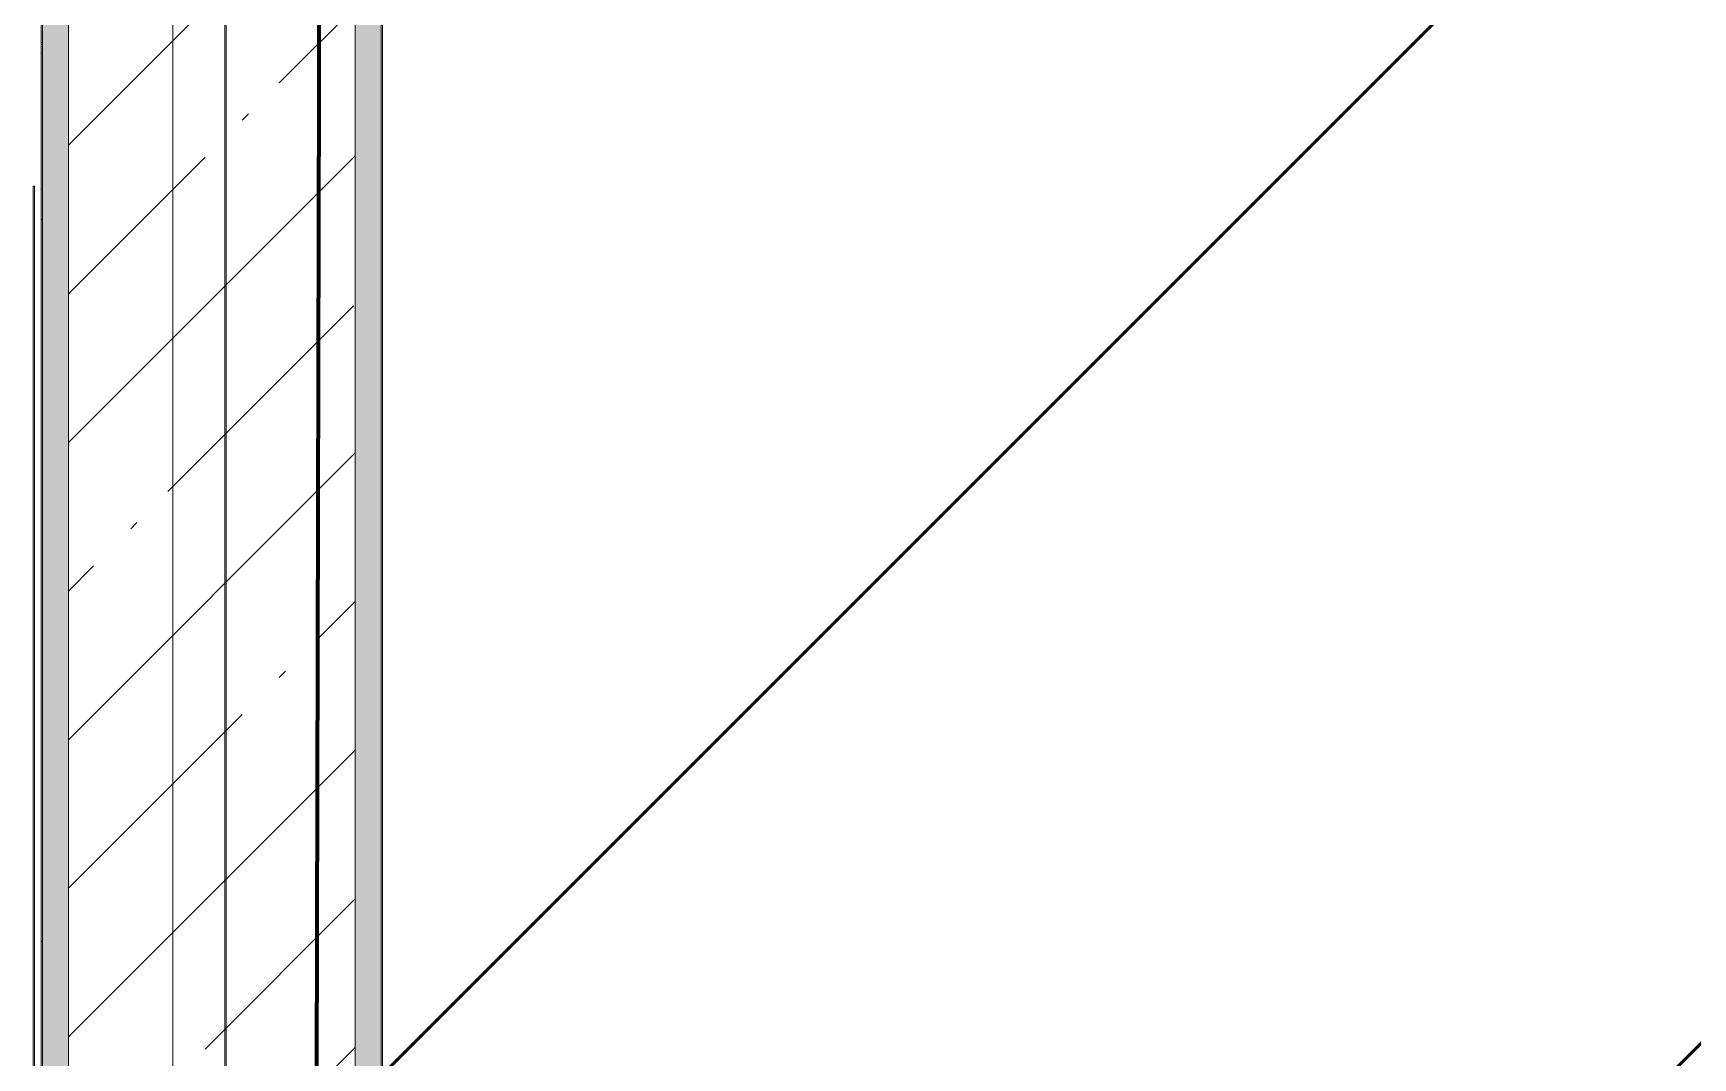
# Model space of a CAD drawing. Header units: millimetres. Extents: x -213547 to 415037, y -3642 to 106956.
# Drawn here: x 107168 to 108441, y 5702 to 6488 of the extents above; entities that cross this region are included whole.
import ezdxf

# ---------------------------------------------------------------- set-up
doc = ezdxf.new("R2010")
doc.units = ezdxf.units.MM
for name, color, linetype, lineweight in [('1)CF2', 3, 'Continuous', 30), ('10)FK4', 3, 'Continuous', 50), ('965 СКБ CF2', 5, 'Continuous', 50), ('A-FLOR', 7, 'Continuous', 9), ('A-GENM-3', 7, 'Continuous', 5), ('A-WALL', 7, 'Continuous', 5), ('I-WALL', 7, 'Continuous', 5), ('Оси', 7, 'Continuous', 9)]:
    doc.layers.add(name, color=color, linetype=linetype, lineweight=lineweight)
doc.layers.add('A-WALL-1', color=9, linetype='Continuous', lineweight=5, true_color=0x808080)
doc.layers.add('A-WALL-FNSH-1', color=9, linetype='Continuous', lineweight=5, true_color=0x808080)
pattern_1 = [(0, (64.7, -136.06), (243.84, 60.96), [20.117, -162.763, 20.117, -162.763, -975.36]), (0, (64.7, -136.06), (243.84, 60.96), [-365.76, 20.117, -345.643, 20.117, -162.763, -426.72]), (0, (64.7, -136.06), (243.84, 60.96), [-914.4, 20.117, -101.803, 20.117, -284.683]), (120, (156.14, -105.58), (-174.71291, 180.691634), [20.117, -162.763, 20.117, -162.763, -975.36]), (120, (156.14, -105.58), (-174.71291, 180.691634), [-365.76, 20.117, -345.643, 20.117, -162.763, -426.72]), (120, (156.14, -105.58), (-174.71291, 180.691634), [-914.4, 20.117, -101.803, 20.117, -284.683]), (240, (186.62, 16.34), (-69.12709, -241.651634), [20.117, -162.763, 20.117, -162.763, -975.36]), (240, (186.62, 16.34), (-69.12709, -241.651634), [-365.76, 20.117, -345.643, 20.117, -162.763, -426.72]), (240, (186.62, 16.34), (-69.12709, -241.651634), [-914.4, 20.117, -101.803, 20.117, -284.683])]

# ---------------------------------------------------------------- blocks, each defined once
blk = doc.blocks.new('Рисунок_горы - Рисунок_горы-31934381-Объем проектирования 1 этажа')
at = {"layer": 'A-GENM-3'}
for p, q in [((107109, 10341.4), (107109, 6202.7)), ((107109, 6596.8), (107109, 6811.8)), ((107109, 6811.8), (107109, 6596.8)), ((107109, 6543.6), (107109, 6262.3)), ((107109, 6203.3), (107109, 6539.8)), ((107109, 6405.5), (107109, 6505.2)), ((107109, 6505.2), (107109, 6405.5)), ((107109, 6323.1), (107109, 6385.4)), ((107109, 6385.4), (107109, 6323.1)), ((107109, 6239.8), (107109, 6301.8)), ((107109, 6301.8), (107109, 6239.8)), ((107109, 6262.3), (107109, 6206.4)), ((107109, 6206.4), (107109, 6203.3)), ((107109, 6203.3), (107109, 6202.7)), ((107109, 6202.7), (107109, 6203.3)), ((107109, 6202.7), (107109, 5509.4)), ((107109, 6066.3), (107109, 6088)), ((107109, 6088), (107109, 6066.3))]:
    blk.add_line(p, q, dxfattribs=at)
for points, knots in [([(107109, 6724.5), (107109, 6724.5), (107109, 6678.8), (107109, 6632.5), (107109, 6587.1)], [0.4375, 0.4375, 0.4375, 0.4375, 0.43750001, 0.5, 0.5, 0.5, 0.5]), ([(107109, 6595.4), (107109, 6595.4), (107109, 6603.7), (107109, 6609.3), (107109, 6612.7)], [0.5, 0.5, 0.5, 0.5, 0.50000001, 0.52808784, 0.52808784, 0.52808784, 0.52808784]), ([(107109, 6596.8), (107109, 6596.8), (107109, 6588.9), (107109, 6585.2), (107109, 6583.8)], [0.345323741, 0.345323741, 0.345323741, 0.345323741, 0.345323751, 0.348091717, 0.348091717, 0.348091717, 0.348091717]), ([(107109, 6427.4), (107109, 6427.4), (107109, 6452), (107109, 6573.2), (107109, 6595.4)], [0.3333333, 0.3333333, 0.3333333, 0.3333333, 0.3333333, 0.5, 0.5, 0.5, 0.5]), ([(107109, 6587.1), (107109, 6587.1), (107109, 6571), (107109, 6574.8), (107109, 6563.8)], [0.352517986, 0.352517986, 0.352517986, 0.352517986, 0.352517996, 0.35971223, 0.35971223, 0.35971223, 0.35971223]), ([(107109, 6563.8), (107109, 6563.8), (107109, 6557), (107109, 6550.7), (107109, 6543.6)], [0.35971223, 0.35971223, 0.35971223, 0.35971223, 0.35971224, 0.366906475, 0.366906475, 0.366906475, 0.366906475]), ([(107109, 6505.2), (107109, 6505.2), (107109, 6516.4), (107109, 6536.9), (107109, 6543.6)], [0.93333333, 0.93333333, 0.93333333, 0.93333333, 0.93333334, 1, 1, 1, 1]), ([(107109, 6543.6), (107109, 6543.6), (107109, 6536.9), (107109, 6516.4), (107109, 6505.2)], [0.366906475, 0.366906475, 0.366906475, 0.366906475, 0.366906485, 0.374100719, 0.374100719, 0.374100719, 0.374100719]), ([(107109, 6539.8), (107109, 6539.8), (107109, 6540.1), (107109, 6540.4), (107109, 6540.8)], [0.4222222222, 0.4222222222, 0.4222222222, 0.4222222222, 0.4222222322, 0.4225676762, 0.4225676762, 0.4225676762, 0.4225676762]), ([(107109, 6385.4), (107109, 6385.4), (107109, 6394.3), (107109, 6394.4), (107109, 6405.5)], [0.86666667, 0.86666667, 0.86666667, 0.86666667, 0.86666668, 0.9, 0.9, 0.9, 0.9]), ([(107109, 6405.5), (107109, 6405.5), (107109, 6394.4), (107109, 6394.3), (107109, 6385.4)], [0.381294964, 0.381294964, 0.381294964, 0.381294964, 0.381294974, 0.388489209, 0.388489209, 0.388489209, 0.388489209]), ([(107109, 6301.8), (107109, 6301.8), (107109, 6311.8), (107109, 6310.3), (107109, 6323.1)], [0.8, 0.8, 0.8, 0.8, 0.80000001, 0.83333333, 0.83333333, 0.83333333, 0.83333333]), ([(107109, 6323.1), (107109, 6323.1), (107109, 6310.3), (107109, 6311.8), (107109, 6301.8)], [0.395683453, 0.395683453, 0.395683453, 0.395683453, 0.395683463, 0.402877698, 0.402877698, 0.402877698, 0.402877698]), ([(107109, 6214.8), (107109, 6214.8), (107109, 6224.1), (107109, 6230.7), (107109, 6239.8)], [0.73333333, 0.73333333, 0.73333333, 0.73333333, 0.73333334, 0.76666667, 0.76666667, 0.76666667, 0.76666667]), ([(107109, 6239.8), (107109, 6239.8), (107109, 6230.7), (107109, 6224.1), (107109, 6214.8)], [0.410071942, 0.410071942, 0.410071942, 0.410071942, 0.410071952, 0.417266187, 0.417266187, 0.417266187, 0.417266187]), ([(107109, 6128.8), (107109, 6128.8), (107109, 6163.6), (107109, 6185.7), (107109, 6214.8)], [0.7, 0.7, 0.7, 0.7, 0.70000001, 0.73333333, 0.73333333, 0.73333333, 0.73333333]), ([(107109, 6214.8), (107109, 6214.8), (107109, 6185.7), (107109, 6163.6), (107109, 6128.8)], [0.417266187, 0.417266187, 0.417266187, 0.417266187, 0.417266197, 0.424460432, 0.424460432, 0.424460432, 0.424460432]), ([(107109, 6108.7), (107109, 6108.7), (107109, 6116.6), (107109, 6118.9), (107109, 6128.8)], [0.66666667, 0.66666667, 0.66666667, 0.66666667, 0.66666668, 0.7, 0.7, 0.7, 0.7]), ([(107109, 6128.8), (107109, 6128.8), (107109, 6118.9), (107109, 6116.6), (107109, 6108.7)], [0.424460432, 0.424460432, 0.424460432, 0.424460432, 0.424460442, 0.431654676, 0.431654676, 0.431654676, 0.431654676]), ([(107109, 6088), (107109, 6088), (107109, 6096.9), (107109, 6100.1), (107109, 6108.7)], [0.63333333, 0.63333333, 0.63333333, 0.63333333, 0.63333334, 0.66666667, 0.66666667, 0.66666667, 0.66666667]), ([(107109, 6108.7), (107109, 6108.7), (107109, 6100.1), (107109, 6096.9), (107109, 6088)], [0.431654676, 0.431654676, 0.431654676, 0.431654676, 0.431654686, 0.438848921, 0.438848921, 0.438848921, 0.438848921])]:
    blk.add_open_spline(points, degree=3, knots=knots, dxfattribs=at)
for points in [[(107109, 6623.4), (107109, 6623.7), (107109, 6624.1), (107109, 6624.5)], [(107109, 6623.2), (107109, 6623.3), (107109, 6623.3), (107109, 6623.4)], [(107109, 6621.3), (107109, 6621.9), (107109, 6622.6), (107109, 6623.2)], [(107109, 6620.2), (107109, 6620.6), (107109, 6620.9), (107109, 6621.3)], [(107109, 6620), (107109, 6620.1), (107109, 6620.2), (107109, 6620.2)], [(107109, 6619.8), (107109, 6619.9), (107109, 6619.9), (107109, 6620)], [(107109, 6619.7), (107109, 6619.7), (107109, 6619.8), (107109, 6619.8)], [(107109, 6619.4), (107109, 6619.5), (107109, 6619.6), (107109, 6619.7)], [(107109, 6616), (107109, 6617.1), (107109, 6618.3), (107109, 6619.4)], [(107109, 6615.8), (107109, 6615.9), (107109, 6615.9), (107109, 6616)], [(107109, 6615.7), (107109, 6615.7), (107109, 6615.8), (107109, 6615.8)], [(107109, 6615.6), (107109, 6615.6), (107109, 6615.7), (107109, 6615.7)], [(107109, 6615.5), (107109, 6615.5), (107109, 6615.6), (107109, 6615.6)], [(107109, 6615.3), (107109, 6615.4), (107109, 6615.4), (107109, 6615.5)], [(107109, 6615.2), (107109, 6615.2), (107109, 6615.3), (107109, 6615.3)], [(107109, 6615), (107109, 6615.1), (107109, 6615.1), (107109, 6615.2)], [(107109, 6614.9), (107109, 6614.9), (107109, 6615), (107109, 6615)], [(107109, 6614.7), (107109, 6614.7), (107109, 6614.8), (107109, 6614.9)], [(107109, 6614.4), (107109, 6614.5), (107109, 6614.6), (107109, 6614.7)], [(107109, 6614.2), (107109, 6614.3), (107109, 6614.3), (107109, 6614.4)], [(107109, 6613.6), (107109, 6613.8), (107109, 6614), (107109, 6614.2)], [(107109, 6613.1), (107109, 6613.2), (107109, 6613.4), (107109, 6613.6)], [(107109, 6612), (107109, 6612.3), (107109, 6612.7), (107109, 6613.1)], [(107109, 6611.9), (107109, 6611.9), (107109, 6611.9), (107109, 6612)], [(107109, 6611.8), (107109, 6611.9), (107109, 6611.9), (107109, 6611.9)], [(107109, 6611.8), (107109, 6611.8), (107109, 6611.8), (107109, 6611.8)], [(107109, 6611.7), (107109, 6611.7), (107109, 6611.7), (107109, 6611.8)], [(107109, 6611.6), (107109, 6611.6), (107109, 6611.7), (107109, 6611.7)], [(107109, 6611.5), (107109, 6611.6), (107109, 6611.6), (107109, 6611.6)], [(107109, 6611.5), (107109, 6600.9), (107109, 6575.5), (107109, 6549)], [(107109, 6611.5), (107109, 6611.5), (107109, 6611.5), (107109, 6611.5)], [(107109, 6611.4), (107109, 6611.4), (107109, 6611.4), (107109, 6611.5)], [(107109, 6611.3), (107109, 6611.3), (107109, 6611.4), (107109, 6611.4)], [(107109, 6611.2), (107109, 6611.3), (107109, 6611.3), (107109, 6611.3)], [(107109, 6611.2), (107109, 6611.2), (107109, 6611.2), (107109, 6611.2)], [(107109, 6611.1), (107109, 6611.1), (107109, 6611.2), (107109, 6611.2)], [(107109, 6611), (107109, 6611.1), (107109, 6611.1), (107109, 6611.1)], [(107109, 6602.9), (107109, 6605.6), (107109, 6608.3), (107109, 6611)], [(107109, 6602.8), (107109, 6602.8), (107109, 6602.9), (107109, 6602.9)], [(107109, 6602.6), (107109, 6602.7), (107109, 6602.7), (107109, 6602.8)], [(107109, 6602.5), (107109, 6602.6), (107109, 6602.6), (107109, 6602.6)], [(107109, 6602.4), (107109, 6602.5), (107109, 6602.5), (107109, 6602.5)], [(107109, 6602.3), (107109, 6602.3), (107109, 6602.4), (107109, 6602.4)], [(107109, 6602.1), (107109, 6602.1), (107109, 6602.2), (107109, 6602.3)], [(107109, 6601.8), (107109, 6601.9), (107109, 6602), (107109, 6602.1)], [(107109, 6601.6), (107109, 6601.7), (107109, 6601.8), (107109, 6601.8)], [(107109, 6601.4), (107109, 6601.4), (107109, 6601.5), (107109, 6601.6)], [(107109, 6601.2), (107109, 6601.3), (107109, 6601.3), (107109, 6601.4)], [(107109, 6600.5), (107109, 6600.7), (107109, 6601), (107109, 6601.2)], [(107109, 6600.2), (107109, 6600.3), (107109, 6600.4), (107109, 6600.5)], [(107109, 6600.1), (107109, 6600.1), (107109, 6600.2), (107109, 6600.2)], [(107109, 6599.1), (107109, 6599.4), (107109, 6599.8), (107109, 6600.1)], [(107109, 6598.9), (107109, 6599), (107109, 6599), (107109, 6599.1)], [(107109, 6598.7), (107109, 6598.8), (107109, 6598.8), (107109, 6598.9)], [(107109, 6596.1), (107109, 6597), (107109, 6597.8), (107109, 6598.7)], [(107109, 6583.8), (107109, 6585.2), (107109, 6588.9), (107109, 6596.8)], [(107109, 6595.1), (107109, 6595.5), (107109, 6595.8), (107109, 6596.1)], [(107109, 6594.9), (107109, 6595), (107109, 6595.1), (107109, 6595.1)], [(107109, 6594.7), (107109, 6594.8), (107109, 6594.9), (107109, 6594.9)], [(107109, 6594.6), (107109, 6594.6), (107109, 6594.7), (107109, 6594.7)], [(107109, 6594.4), (107109, 6594.5), (107109, 6594.5), (107109, 6594.6)], [(107109, 6591.2), (107109, 6592.3), (107109, 6593.3), (107109, 6594.4)], [(107109, 6591.1), (107109, 6591.1), (107109, 6591.2), (107109, 6591.2)], [(107109, 6591), (107109, 6591), (107109, 6591.1), (107109, 6591.1)], [(107109, 6590.9), (107109, 6590.9), (107109, 6590.9), (107109, 6591)], [(107109, 6590.8), (107109, 6590.8), (107109, 6590.9), (107109, 6590.9)], [(107109, 6590.6), (107109, 6590.7), (107109, 6590.7), (107109, 6590.8)], [(107109, 6590.5), (107109, 6590.5), (107109, 6590.6), (107109, 6590.6)], [(107109, 6590.4), (107109, 6590.4), (107109, 6590.5), (107109, 6590.5)], [(107109, 6590.2), (107109, 6590.3), (107109, 6590.3), (107109, 6590.4)], [(107109, 6590), (107109, 6590.1), (107109, 6590.2), (107109, 6590.2)], [(107109, 6589.8), (107109, 6589.9), (107109, 6590), (107109, 6590)], [(107109, 6589.6), (107109, 6589.7), (107109, 6589.7), (107109, 6589.8)], [(107109, 6589.1), (107109, 6589.2), (107109, 6589.4), (107109, 6589.6)], [(107109, 6588.4), (107109, 6588.6), (107109, 6588.8), (107109, 6589.1)], [(107109, 6588.3), (107109, 6588.3), (107109, 6588.4), (107109, 6588.4)], [(107109, 6588.3), (107109, 6588.3), (107109, 6588.3), (107109, 6588.3)], [(107109, 6587.1), (107109, 6587.5), (107109, 6587.9), (107109, 6588.3)], [(107109, 6587), (107109, 6587), (107109, 6587.1), (107109, 6587.1)], [(107109, 6587), (107109, 6587), (107109, 6587), (107109, 6587)], [(107109, 6586.9), (107109, 6586.9), (107109, 6586.9), (107109, 6587)], [(107109, 6586.8), (107109, 6586.8), (107109, 6586.9), (107109, 6586.9)], [(107109, 6586.8), (107109, 6586.8), (107109, 6586.8), (107109, 6586.8)], [(107109, 6586.7), (107109, 6586.7), (107109, 6586.7), (107109, 6586.8)], [(107109, 6586.6), (107109, 6586.7), (107109, 6586.7), (107109, 6586.7)], [(107109, 6586.6), (107109, 6586.6), (107109, 6586.6), (107109, 6586.6)], [(107109, 6586.5), (107109, 6586.5), (107109, 6586.5), (107109, 6586.6)], [(107109, 6586.4), (107109, 6586.5), (107109, 6586.5), (107109, 6586.5)], [(107109, 6586.4), (107109, 6586.4), (107109, 6586.4), (107109, 6586.4)], [(107109, 6586.3), (107109, 6586.3), (107109, 6586.4), (107109, 6586.4)], [(107109, 6586.2), (107109, 6586.3), (107109, 6586.3), (107109, 6586.3)], [(107109, 6586.2), (107109, 6586.2), (107109, 6586.2), (107109, 6586.2)], [(107109, 6586.1), (107109, 6586.1), (107109, 6586.2), (107109, 6586.2)], [(107109, 6586.1), (107109, 6586.1), (107109, 6586.1), (107109, 6586.1)], [(107109, 6586), (107109, 6586), (107109, 6586), (107109, 6586.1)], [(107109, 6585.9), (107109, 6585.9), (107109, 6586), (107109, 6586)], [(107109, 6585), (107109, 6585.4), (107109, 6585.7), (107109, 6586)], [(107109, 6585.9), (107109, 6585.9), (107109, 6585.9), (107109, 6585.9)], [(107109, 6585.8), (107109, 6585.8), (107109, 6585.8), (107109, 6585.9)], [(107109, 6585.7), (107109, 6585.7), (107109, 6585.8), (107109, 6585.8)], [(107109, 6585.7), (107109, 6585.6), (107109, 6585.4), (107109, 6585.3)], [(107109, 6585.7), (107109, 6585.7), (107109, 6585.7), (107109, 6585.7)], [(107109, 6585.6), (107109, 6585.6), (107109, 6585.6), (107109, 6585.7)], [(107109, 6585.5), (107109, 6585.6), (107109, 6585.6), (107109, 6585.6)], [(107109, 6585.5), (107109, 6585.5), (107109, 6585.5), (107109, 6585.5)], [(107109, 6585.4), (107109, 6585.4), (107109, 6585.4), (107109, 6585.5)], [(107109, 6585.3), (107109, 6585.4), (107109, 6585.4), (107109, 6585.4)], [(107109, 6585.3), (107109, 6585.3), (107109, 6585.3), (107109, 6585.3)], [(107109, 6585.2), (107109, 6585.2), (107109, 6585.3), (107109, 6585.3)], [(107109, 6585.1), (107109, 6585.2), (107109, 6585.2), (107109, 6585.2)], [(107109, 6585.1), (107109, 6585.1), (107109, 6585.1), (107109, 6585.1)], [(107109, 6569.6), (107109, 6574.4), (107109, 6579.6), (107109, 6585.1)], [(107109, 6569.4), (107109, 6569.5), (107109, 6569.5), (107109, 6569.6)], [(107109, 6569.3), (107109, 6569.4), (107109, 6569.4), (107109, 6569.4)], [(107109, 6569.3), (107109, 6569.3), (107109, 6569.3), (107109, 6569.3)], [(107109, 6569.2), (107109, 6569.2), (107109, 6569.2), (107109, 6569.3)], [(107109, 6569.1), (107109, 6569.1), (107109, 6569.1), (107109, 6569.2)], [(107109, 6568.9), (107109, 6568.9), (107109, 6569), (107109, 6569.1)], [(107109, 6568.7), (107109, 6568.8), (107109, 6568.8), (107109, 6568.9)], [(107109, 6568.5), (107109, 6568.6), (107109, 6568.6), (107109, 6568.7)], [(107109, 6568.3), (107109, 6568.4), (107109, 6568.4), (107109, 6568.5)], [(107109, 6568.2), (107109, 6568.3), (107109, 6568.3), (107109, 6568.3)], [(107109, 6567.7), (107109, 6567.9), (107109, 6568), (107109, 6568.2)], [(107109, 6567.5), (107109, 6567.5), (107109, 6567.6), (107109, 6567.7)], [(107109, 6567.4), (107109, 6567.4), (107109, 6567.4), (107109, 6567.5)], [(107109, 6566.5), (107109, 6566.8), (107109, 6567.1), (107109, 6567.4)], [(107109, 6566.4), (107109, 6566.5), (107109, 6566.5), (107109, 6566.5)], [(107109, 6566.3), (107109, 6566.3), (107109, 6566.4), (107109, 6566.4)], [(107109, 6564.3), (107109, 6564.9), (107109, 6565.6), (107109, 6566.3)], [(107109, 6563.5), (107109, 6563.8), (107109, 6564), (107109, 6564.3)], [(107109, 6563.4), (107109, 6563.5), (107109, 6563.5), (107109, 6563.5)], [(107109, 6563.4), (107109, 6563.4), (107109, 6563.4), (107109, 6563.4)], [(107109, 6563.2), (107109, 6563.3), (107109, 6563.3), (107109, 6563.4)], [(107109, 6563.1), (107109, 6563.2), (107109, 6563.2), (107109, 6563.2)], [(107109, 6563), (107109, 6563), (107109, 6563.1), (107109, 6563.1)], [(107109, 6562.9), (107109, 6562.9), (107109, 6563), (107109, 6563)], [(107109, 6560.6), (107109, 6561.4), (107109, 6562.1), (107109, 6562.9)], [(107109, 6560.5), (107109, 6560.6), (107109, 6560.6), (107109, 6560.6)], [(107109, 6560.4), (107109, 6560.5), (107109, 6560.5), (107109, 6560.5)], [(107109, 6560.4), (107109, 6560.4), (107109, 6560.4), (107109, 6560.4)], [(107109, 6560.3), (107109, 6560.3), (107109, 6560.4), (107109, 6560.4)], [(107109, 6560.2), (107109, 6560.2), (107109, 6560.3), (107109, 6560.3)], [(107109, 6560.1), (107109, 6560.1), (107109, 6560.2), (107109, 6560.2)], [(107109, 6560), (107109, 6560), (107109, 6560.1), (107109, 6560.1)], [(107109, 6559.9), (107109, 6559.9), (107109, 6560), (107109, 6560)], [(107109, 6559.8), (107109, 6559.8), (107109, 6559.8), (107109, 6559.9)], [(107109, 6559.7), (107109, 6559.7), (107109, 6559.7), (107109, 6559.8)], [(107109, 6559.6), (107109, 6559.6), (107109, 6559.7), (107109, 6559.7)], [(107109, 6559.6), (107109, 6559.6), (107109, 6559.6), (107109, 6559.6)], [(107109, 6559.5), (107109, 6559.5), (107109, 6559.5), (107109, 6559.6)], [(107109, 6559), (107109, 6559.2), (107109, 6559.3), (107109, 6559.5)], [(107109, 6558.6), (107109, 6558.7), (107109, 6558.9), (107109, 6559)], [(107109, 6558.5), (107109, 6558.5), (107109, 6558.5), (107109, 6558.6)], [(107109, 6558.5), (107109, 6558.5), (107109, 6558.5), (107109, 6558.5)], [(107109, 6557.6), (107109, 6557.9), (107109, 6558.2), (107109, 6558.5)], [(107109, 6557.6), (107109, 6557.6), (107109, 6557.6), (107109, 6557.6)], [(107109, 6557.5), (107109, 6557.5), (107109, 6557.6), (107109, 6557.6)], [(107109, 6557.5), (107109, 6557.5), (107109, 6557.5), (107109, 6557.5)], [(107109, 6557.4), (107109, 6557.5), (107109, 6557.5), (107109, 6557.5)], [(107109, 6557.4), (107109, 6557.4), (107109, 6557.4), (107109, 6557.4)], [(107109, 6557.3), (107109, 6557.4), (107109, 6557.4), (107109, 6557.4)], [(107109, 6557.3), (107109, 6557.3), (107109, 6557.3), (107109, 6557.3)], [(107109, 6557.3), (107109, 6557.3), (107109, 6557.3), (107109, 6557.3)], [(107109, 6557.2), (107109, 6557.2), (107109, 6557.2), (107109, 6557.3)], [(107109, 6557.2), (107109, 6557.2), (107109, 6557.2), (107109, 6557.2)], [(107109, 6557.1), (107109, 6557.1), (107109, 6557.2), (107109, 6557.2)], [(107109, 6557.1), (107109, 6557.1), (107109, 6557.1), (107109, 6557.1)], [(107109, 6557), (107109, 6557), (107109, 6557.1), (107109, 6557.1)], [(107109, 6557), (107109, 6557), (107109, 6557), (107109, 6557)], [(107109, 6556.9), (107109, 6557), (107109, 6557), (107109, 6557)], [(107109, 6556.9), (107109, 6556.9), (107109, 6556.9), (107109, 6556.9)], [(107109, 6556.8), (107109, 6556.9), (107109, 6556.9), (107109, 6556.9)], [(107109, 6556.8), (107109, 6556.8), (107109, 6556.8), (107109, 6556.8)], [(107109, 6556.8), (107109, 6556.8), (107109, 6556.8), (107109, 6556.8)], [(107109, 6556.7), (107109, 6556.7), (107109, 6556.7), (107109, 6556.8)], [(107109, 6556.7), (107109, 6556.7), (107109, 6556.7), (107109, 6556.7)], [(107109, 6556.6), (107109, 6556.6), (107109, 6556.6), (107109, 6556.7)], [(107109, 6556.6), (107109, 6556.6), (107109, 6556.6), (107109, 6556.6)], [(107109, 6556.5), (107109, 6556.5), (107109, 6556.6), (107109, 6556.6)], [(107109, 6556.5), (107109, 6556.5), (107109, 6556.5), (107109, 6556.5)], [(107109, 6556.4), (107109, 6556.5), (107109, 6556.5), (107109, 6556.5)], [(107109, 6556.4), (107109, 6556.4), (107109, 6556.4), (107109, 6556.4)], [(107109, 6556.3), (107109, 6556.4), (107109, 6556.4), (107109, 6556.4)], [(107109, 6556.3), (107109, 6556.3), (107109, 6556.3), (107109, 6556.3)], [(107109, 6556.3), (107109, 6556.3), (107109, 6556.3), (107109, 6556.3)], [(107109, 6556.2), (107109, 6556.2), (107109, 6556.2), (107109, 6556.3)], [(107109, 6546.3), (107109, 6549), (107109, 6552.4), (107109, 6556.2)], [(107109, 6547.8), (107109, 6528.2), (107109, 6494.9), (107109, 6447.3)], [(107109, 6546.2), (107109, 6546.2), (107109, 6546.3), (107109, 6546.3)], [(107109, 6546.2), (107109, 6546.2), (107109, 6546.2), (107109, 6546.2)], [(107109, 6546.1), (107109, 6546.1), (107109, 6546.1), (107109, 6546.2)], [(107109, 6546.1), (107109, 6546.1), (107109, 6546.1), (107109, 6546.1)], [(107109, 6546), (107109, 6546), (107109, 6546), (107109, 6546.1)], [(107109, 6545.9), (107109, 6545.9), (107109, 6546), (107109, 6546)], [(107109, 6545.8), (107109, 6545.8), (107109, 6545.9), (107109, 6545.9)], [(107109, 6545.7), (107109, 6545.7), (107109, 6545.8), (107109, 6545.8)], [(107109, 6545.6), (107109, 6545.6), (107109, 6545.7), (107109, 6545.7)], [(107109, 6545.5), (107109, 6545.6), (107109, 6545.6), (107109, 6545.6)], [(107109, 6542.9), (107109, 6543.7), (107109, 6544.6), (107109, 6545.5)], [(107109, 6541.7), (107109, 6542.1), (107109, 6542.5), (107109, 6542.9)], [(107109, 6542.9), (107109, 6542.9), (107109, 6542.9), (107109, 6542.9)], [(107109, 6541.6), (107109, 6541.6), (107109, 6541.7), (107109, 6541.7)], [(107109, 6541.5), (107109, 6541.5), (107109, 6541.5), (107109, 6541.6)], [(107109, 6541.6), (107109, 6541.6), (107109, 6541.6), (107109, 6541.6)], [(107109, 6541.6), (107109, 6541.6), (107109, 6541.6), (107109, 6541.6)], [(107109, 6541.4), (107109, 6541.4), (107109, 6541.5), (107109, 6541.5)], [(107109, 6541.5), (107109, 6541.5), (107109, 6541.5), (107109, 6541.5)], [(107109, 6541.3), (107109, 6541.3), (107109, 6541.3), (107109, 6541.4)], [(107109, 6541.4), (107109, 6541.4), (107109, 6541.4), (107109, 6541.4)], [(107109, 6541.2), (107109, 6541.2), (107109, 6541.3), (107109, 6541.3)], [(107109, 6541.1), (107109, 6541.1), (107109, 6541.2), (107109, 6541.2)], [(107109, 6541.2), (107109, 6541.2), (107109, 6541.2), (107109, 6541.2)], [(107109, 6540.8), (107109, 6540.9), (107109, 6541), (107109, 6541.1)], [(107109, 6541.1), (107109, 6541.1), (107109, 6541.1), (107109, 6541.1)], [(107109, 6447.3), (107109, 6419.6), (107109, 6401.3), (107109, 6408.3)], [(107109, 6411.5), (107109, 6415.2), (107109, 6421.2), (107109, 6424.9)]]:
    blk.add_open_spline(points, degree=3, dxfattribs=at)

msp = doc.modelspace()

# ---------------------------------------------------------------- hatches: boundary and pattern name
at = {"layer": '1)CF2'}
h = msp.add_hatch(dxfattribs=at)
h.set_pattern_fill('ANSI31', color=256, scale=220)
h.paths.add_polyline_path([(109674, 10121.1), (107396, 10126.4), (107377.5, 16.6), (109655.5, 11.3)])
at = {"layer": '965 СКБ CF2'}
h = msp.add_hatch(dxfattribs=at)
h.set_pattern_fill('ANSI31', color=256, scale=220)
h.paths.add_polyline_path([(109674, 10121.1), (107396, 10126.4), (107377.5, 16.6), (109655.5, 11.3)])
at = {"layer": 'I-WALL'}
h = msp.add_hatch(dxfattribs=at)
h.set_pattern_fill('FP_1', color=256, style=0, pattern_type=2)
h.set_pattern_definition([(45, (64.7, -136.06), (-114.04925, 114.04925), []), (45, (178.75, -136.06), (-114.04925, 114.04925), [201.612, -40.322, 6.706, -33.617])])
h.paths.add_polyline_path([(107414.7, 2263.9), (107414.7, 10243.9), (107194.7, 10263.9), (107194.7, 2263.9), (107414.5, 2263.9)])
h.paths.add_polyline_path([(107414.7, 10243.9), (107414.7, 10463.9), (107194.7, 10463.9), (107194.7, 10263.9)])
h = msp.add_hatch(dxfattribs=at)
h.set_pattern_fill('FP_191', color=256, style=0, pattern_type=2)
h.set_pattern_definition(pattern_1)
h.paths.add_polyline_path([(107194.7, 13.9), (107194.7, 10243.9), (107174.7, 10243.9), (107174.7, 13.9)])
h = msp.add_hatch(dxfattribs=at)
h.set_pattern_fill('FP_191', color=256, style=0, pattern_type=2)
h.set_pattern_definition(pattern_1)
h.paths.add_polyline_path([(107431.7, 2343.9), (107434.7, 2343.9), (107434.7, 10242.9), (107414.7, 10243.9), (107414.7, 2343.9)])

# ---------------------------------------------------------------- linework, layer by layer
at = {"layer": '10)FK4', "flags": 128}
for points in [[(109654.7, 2223.1), (109673.3, 10121.1), (107395.3, 10126.4), (107376.7, 2228.4)], [(109655.5, 2223.1), (109674, 10121.1), (107396, 10126.4), (107377.5, 2228.4)]]:
    msp.add_lwpolyline(points, close=True, dxfattribs=at)
at = {"layer": 'A-FLOR'}
for p, q in [((107174.7, 10243.9), (107174.7, 33.9)), ((107434.7, 2420.9), (107434.7, 10242.9))]:
    msp.add_line(p, q, dxfattribs=at)
at = {"layer": 'A-WALL'}
msp.add_line((107414.7, 2263.9), (107414.7, 10463.9), dxfattribs=at)
at = {"layer": 'A-WALL-1'}
msp.add_line((107194.7, 13.9), (107194.7, 10463.9), dxfattribs=at)
at = {"layer": 'A-WALL-FNSH-1'}
for p, q in [((107314.7, 10253.9), (107314.7, 24.4)), ((107315.7, 24.4), (107315.7, 10253.9)), ((107435.7, 2344.9), (107435.7, 10242.9)), ((107173.7, 6581.8), (107173.7, 6368.7)), ((107168.7, 6371.1), (107167.7, 6371.1)), ((107167.7, 6371.1), (107167.7, 5131.9)), ((107168.7, 5131.9), (107168.7, 6371.1)), ((107173.7, 6368.7), (107174.7, 6368.7))]:
    msp.add_line(p, q, dxfattribs=at)
at = {"layer": 'I-WALL'}
for p, q in [((107174.7, 6481.2), (107173.7, 6481.2)), ((107173.7, 6479.7), (107174.7, 6479.7)), ((107173.7, 6473.1), (107174.7, 6473.1)), ((107173.7, 6345.5), (107174.7, 6345.5)), ((107174.7, 5791.5), (107173.7, 5791.5))]:
    msp.add_line(p, q, dxfattribs=at)
for points, knots in [([(107173.7, 6479.7), (107173.7, 6474.9), (107173.7, 6470.1), (107173.7, 6461.9), (107173.7, 6446.8), (107173.7, 6432.6), (107173.7, 6417.9), (107173.7, 6403.2), (107173.7, 6390), (107173.7, 6374.3), (107173.7, 6358.6), (107173.7, 6348.7), (107173.7, 6337.9), (107173.7, 6340.5), (107173.7, 6359.2), (107173.7, 6397.8), (107173.7, 6425.6), (107173.7, 6452.2), (107173.7, 6455.4), (107173.7, 6467.4), (107173.7, 6476.6), (107173.7, 6484.2), (107173.7, 6486.4), (107173.7, 6480.1)], [-1.570099, -1.570099, -1.570099, -1.570099, -1.541159, -1.501754, -1.446541, -1.382724, -1.319119, -1.257396, -1.183774, -1.104802, -1.027747, -0.955254, -0.896935, -0.833013, -0.751105, -0.652602, -0.534539, -0.451116, -0.365944, -0.289006, -0.185438, -0.086085, 0, 0, 0, 0]), ([(107173.7, 6481.2), (107173.7, 6481.2), (107173.7, 6480.5), (107173.7, 6476.9), (107173.7, 6470.3), (107173.7, 6460.7), (107173.7, 6458.3), (107173.7, 6434.2), (107173.7, 6406.7), (107173.7, 6367), (107173.7, 6347.5), (107173.7, 6343.8), (107173.7, 6352.6), (107173.7, 6361.4), (107173.7, 6375.3), (107173.7, 6388.9), (107173.7, 6401), (107173.7, 6414.3), (107173.7, 6428), (107173.7, 6441.1), (107173.7, 6454.8), (107173.7, 6462.5), (107173.7, 6467.4), (107173.7, 6473.1)], [-1.503198, -1.503198, -1.503198, -1.503198, -1.484014, -1.384661, -1.281093, -1.204155, -1.118982, -1.03556, -0.917496, -0.818994, -0.737085, -0.673164, -0.614845, -0.542352, -0.465296, -0.386325, -0.312703, -0.250979, -0.187375, -0.123558, -0.068344, -0.028939, 0, 0, 0, 0])]:
    msp.add_open_spline(points, degree=3, knots=knots, dxfattribs=at)
for points in [[(107173.7, 6473.7), (107173.7, 6479.8), (107173.7, 6481.2), (107173.7, 6481.2)], [(107173.7, 5791.5), (107173.7, 5997.7), (107173.7, 6190.1), (107173.7, 6368.7)]]:
    msp.add_open_spline(points, degree=3, dxfattribs=at)
at = {"layer": 'Оси'}
msp.add_lwpolyline([(107274.7, -2042.3), (107274.7, 2957.7), (107274.7, 16892.2), (107274.7, 21892.2)], dxfattribs=at)

# ---------------------------------------------------------------- block references
at = {"layer": 'A-GENM-3'}
msp.add_blockref('Рисунок_горы - Рисунок_горы-31934381-Объем проектирования 1 этажа', (64.7, -136.1), dxfattribs=at)

doc.saveas('drawing.dxf')
